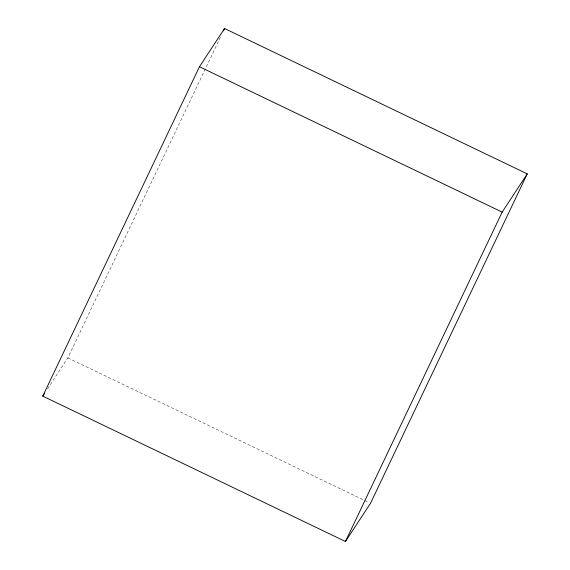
<?xml version="1.0" encoding="UTF-8"?>
<svg xmlns="http://www.w3.org/2000/svg" width="570" height="570" viewBox="0 0 570 570"><rect width="100%" height="100%" fill="white"/><g stroke="black" fill="none" stroke-linecap="round" stroke-linejoin="round"><path stroke-width="0.43" stroke-dasharray="2.85 2.14" d="M47.581 388.769L67.844 357.889L221.11 35.732M67.844 357.889L368.933 502.498"/><path stroke-width="0.85" d="M42.757 396.122L199.464 66.733L224.552 28.5L527.243 173.879L370.536 503.267L345.448 541.5L42.757 396.122L44.688 393.179M223.404 30.908L224.552 28.5M345.448 541.5L502.156 212.111L527.243 173.879M199.464 66.733L502.156 212.111"/></g></svg>
